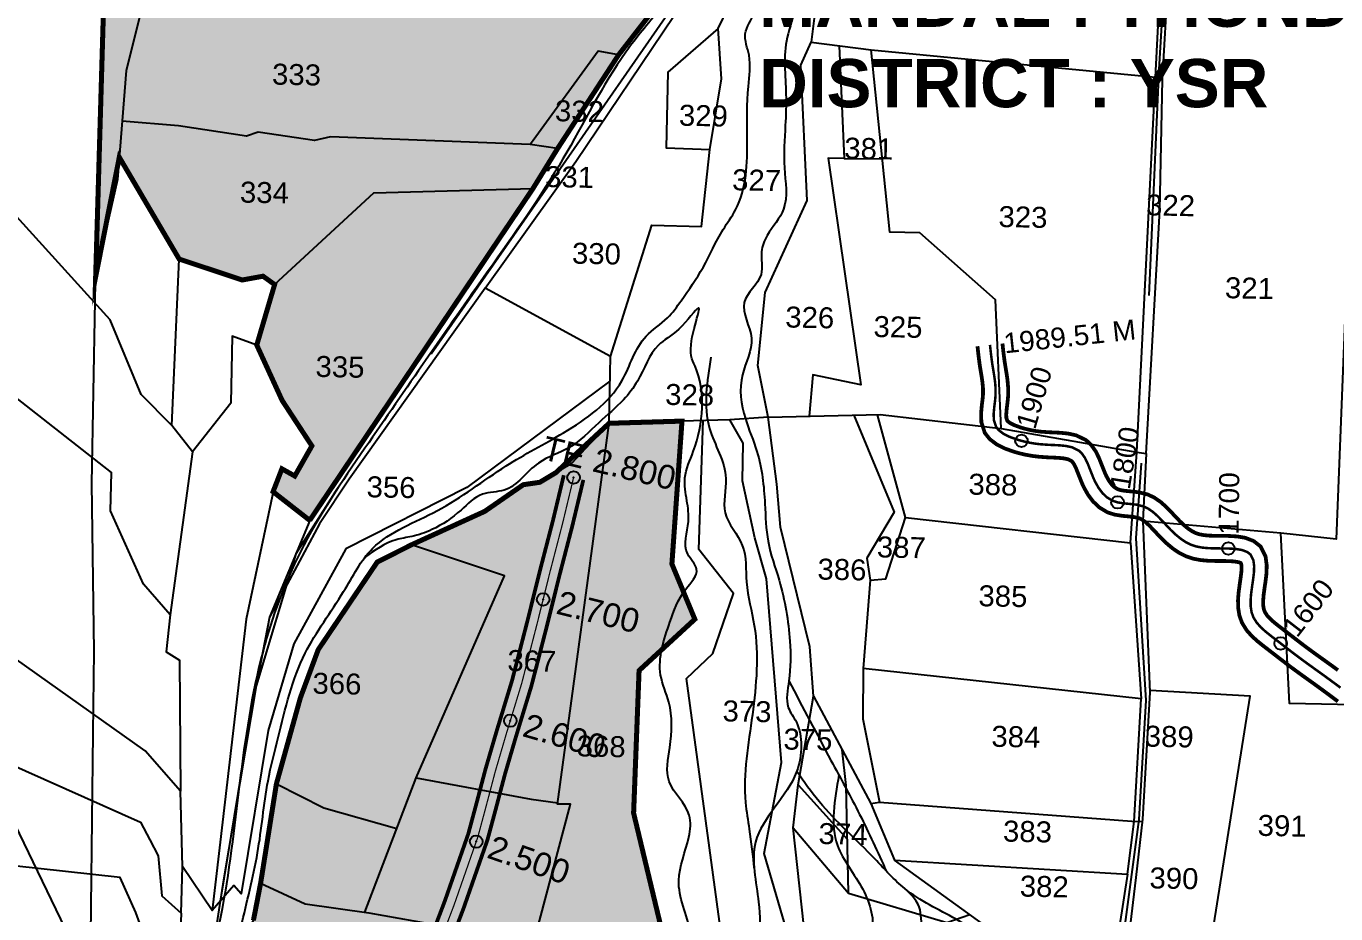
# Model space of a CAD drawing. Header units: millimetres. Extents: x 191342 to 235284, y 1600297 to 1616674.
# Drawn here: x 199906 to 200949, y 1605117 to 1605824 of the extents above; entities that cross this region are included whole.
import ezdxf
from ezdxf.enums import TextEntityAlignment as Align

# ---------------------------------------------------------------- set-up
doc = ezdxf.new("R2010")
doc.units = ezdxf.units.MM
doc.header["$LTSCALE"] = 15
doc.header["$PDMODE"] = 32
doc.header["$PDSIZE"] = 10
doc.linetypes.add('ACAD_ISO03W100', pattern=[30, 12, -18])
doc.linetypes.add('HIDDEN2', pattern=[0.1875, 0.125, -0.0625])
for name, color, linetype in [('CANAL1', 7, 'Continuous'), ('CHANAGE', 1, 'Continuous'), ('CSMark', 72, 'Continuous'), ('PLOTS', 7, 'Continuous'), ('PLOTS NO', 7, 'Continuous'), ('ROADS', 1, 'Continuous'), ('STREAMS', 4, 'Continuous'), ('TEXT', 1, 'Continuous'), ('text2', 7, 'Continuous'), ('WUA-10', 3, 'Continuous')]:
    doc.layers.add(name, color=color, linetype=linetype)
doc.styles.get("Standard").update_dxf_attribs({"font": 'arial.ttf'})

msp = doc.modelspace()

# ---------------------------------------------------------------- hatches: boundary and pattern name
at = {"layer": 'PLOTS NO', "true_color": 0x105689}
h = msp.add_hatch(color=146, dxfattribs=at)
h.dxf.hatch_style = 1
h.paths.add_polyline_path([(200132.0125995225, 1605430.305904649), (200220.8591301594, 1605562.353008031), (200309.7056607963, 1605694.400111413), (200329.2563473222, 1605726.120750716), (200377.7975209166, 1605800.660387646), (200403.8525540245, 1605834.236955272), (200456.0071273586, 1605910.697793145), (200466.6305581508, 1605965.35314148), (200409.8286629905, 1606057.197276828), (200379.8181010215, 1606102.065706201), (200357.0920655076, 1606120.198881926), (200344.63067855, 1606130.141862052), (200318.0064438981, 1606263.805324811), (200329.9779364192, 1606361.897604216), (200325.6528223541, 1606371.624967889), (200343.0252500319, 1606444.138265621), (200368.1282605194, 1606476.922126718), (200438.6564312867, 1606652.960104264), (200433.4895974579, 1606781.579684452), (200380.5779691817, 1606775.678732343), (200290.859651665, 1606749.620335755), (200261.0897292618, 1606740.9737576), (200160.18526247, 1606716.231628874), (200163.7540261117, 1606673.27675251), (200143.4050663429, 1606654.509357475), (200105.955556966, 1606609.621598337), (200097.7985754524, 1606612.709606869), (200076.6219858524, 1606584.209848851), (200067.5066102872, 1606549.463779723), (200062.1842353788, 1606479.068298176), (200034.1071774934, 1606415.386607139), (200069.2900974546, 1606390.086778847), (200064.6758634819, 1606296.794692775), (200071.7297843563, 1606296.648721047), (200071.9877697935, 1606282.405619633), (200085.1639429674, 1606275.289268346), (200080.94169872, 1606125.612656038), (200042.9216078648, 1606131.657346032), (200016.0284053792, 1606135.933008407), (199978.3262011155, 1606141.92715865), (199977.6681455815, 1606113.532127105), (199972.7590521057, 1605983.014556152), (199967.6879701898, 1605830.316866089), (199961.6484076024, 1605624.090356195), (199980.4672938233, 1605719.241266256), (200028.1070156446, 1605638.236452446), (200078.2369301094, 1605621.578519163), (200094.8665711739, 1605624.590140274), (200104.0918650933, 1605617.979535802), (200089.8664078452, 1605569.81586185), (200110.0851035069, 1605525.700584167), (200133.7423147994, 1605489.540116647), (200120.1319354825, 1605465.587612364), (200109.8802758225, 1605471.304934465), (200102.8442866638, 1605453.070265873)])
at = {"layer": 'PLOTS NO', "true_color": 0xfeeab9}
h = msp.add_hatch(color=254, dxfattribs=at)
h.dxf.hatch_style = 1
h.paths.add_polyline_path([(199674.0269367663, 1603141.007800188), (199712.9890040761, 1603213.212831202), (199741.3447306572, 1603281.239486522), (199752.2261680527, 1603338.602795493), (199763.6837499331, 1603392.27168368), (199781.7329217617, 1603498.556198193), (199801.5022139564, 1603623.039072203), (199813.4167659731, 1603680.109455588), (199835.6216390999, 1603853.162209644), (199876.484244973, 1604092.00928925), (199891.5436597388, 1604181.693891555), (199934.6725106914, 1604325.678572759), (199972.2165203062, 1604457.981704194), (199998.7731334008, 1604546.060949772), (200019.231112119, 1604621.527361551), (200071.6544672938, 1604831.429694379), (200059.4334027062, 1604892.068613406), (200063.051670399, 1604957.794566702), (200070.0039151736, 1605042.15240575), (200077.2091091418, 1605094.350751102), (200087.2224678259, 1605111.981327311), (200092.9696567266, 1605141.700636861), (200105.4886211376, 1605220.535890296), (200124.5837070105, 1605289.075850722), (200138.7660161667, 1605327.373810918), (200185.75902587, 1605397.101586839), (200212.9061612879, 1605410.794628576), (200271.2882007864, 1605437.440971175), (200301.9798978688, 1605458.668536928), (200315.1044635894, 1605460.588151612), (200327.9120331121, 1605468.244142831), (200370.3029033367, 1605507.545140835), (200428.282799017, 1605509.271273462), (200420.2619378276, 1605395.582650482), (200438.5256817154, 1605351.614749526), (200394.1436792408, 1605310.788228378), (200389.7865970432, 1605197.351173537), (200427.9630254303, 1605038.434861411), (200432.3834379295, 1604996.912913231), (200445.8355860611, 1604886.128463905), (200486.0704906363, 1604796.645099643), (200476.0692009797, 1604753.80956104), (200475.4888131662, 1604732.348154932), (200505.192258282, 1604724.658980303), (200503.5583526945, 1604674.268687938), (200506.2958194919, 1604518.017365739), (200504.1289188453, 1604387.930933271), (200508.9899468826, 1604381.759883942), (200492.7223104868, 1604278.399927066), (200502.0181111228, 1604227.300647087), (200517.1674751883, 1604191.720643895), (200511.93574323, 1604119.096672908), (200525.887008829, 1604065.064442668), (200531.1187996561, 1604031.366912565), (200527.0496093899, 1604003.479301447), (200562.5092502742, 1603925.626387073), (200596.1676226407, 1603906.837097018), (200578.4049066803, 1603825.604895096), (200574.5403919293, 1603807.242085115), (200561.8434562229, 1603746.399942589), (200537.0895213418, 1603713.906286304), (200538.4085749733, 1603657.427944151), (200520.0932839562, 1603587.225452174), (200519.2866208872, 1603577.560664751), (200495.7108549144, 1603538.272611434), (200469.2679531871, 1603501.290568232), (200516.5758405927, 1603392.534867754), (200571.9551266136, 1603325.477798815), (200577.3930946083, 1603313.132325614), (200383.578909112, 1603335.76523775), (200367.6320679022, 1603226.866883965), (200258.8258948703, 1603230.229793703), (200242.9520453716, 1603227.986652381), (200210.6560054258, 1603228.564274265), (200202.6591658867, 1603220.994034309), (200166.1182466205, 1603222.355122315), (200165.1026592836, 1603212.218224517), (200144.7762638129, 1603101.681635546), (200132.7983109669, 1603058.971244608), (199995.9972556885, 1603079.431823258), (199831, 1603108), (199808.5033171573, 1603110.572157111)])

# ---------------------------------------------------------------- linework, layer by layer
at = {"layer": 'CANAL1', "color": 1, "linetype": 'HIDDEN2', "ltscale": 25, "const_width": 2}
msp.add_lwpolyline([(200952.3788933874, 1605297.115459967), (200948.4164225764, 1605300.069759106), (200944.4374721766, 1605303.009664312), (200939.9415, 1605306.293), (200936.4195669587, 1605308.835010538), (200932.3916925594, 1605311.724639431), (200928.3719601746, 1605314.609728265), (200924.377117471, 1605317.499103067), (200919.69, 1605320.947), (200916.5243022646, 1605323.325841265), (200912.6562720073, 1605326.279279819), (200908.7831178296, 1605329.268796283), (200904.8680777469, 1605332.301279297), (200899.8565, 1605336.165), (200896.7841064799, 1605338.526593637), (200892.7434221771, 1605341.774963182), (200888.9832103754, 1605345.191007861), (200885.7350493116, 1605348.837155253), (200883.0475, 1605353.151), (200881.6502586956, 1605357.058196397), (200880.9068692288, 1605361.676079302), (200880.8250785708, 1605366.6018698), (200881.2295653389, 1605371.807944727), (200882.072, 1605378.1305), (200882.7816683637, 1605382.923980087), (200883.4575643833, 1605388.55635377), (200883.6543740268, 1605393.873579514), (200883.0536872586, 1605398.585273538), (200880.8, 1605403.067), (200878.2430914009, 1605405.075459167), (200873.9471634479, 1605406.708038245), (200868.827263327, 1605407.558181058), (200863.2624497486, 1605407.886152209), (200858.061, 1605407.9505), (200852.2324103128, 1605407.992930366), (200847.1019266209, 1605408.169722359), (200842.2263525649, 1605408.629094093), (200837.5917406761, 1605409.517556155), (200833.2455, 1605410.956), (200828.9875932938, 1605413.120233503), (200824.9783801164, 1605415.850081527), (200821.1309394793, 1605419.04418722), (200817.4197069141, 1605422.575574731), (200813.9905, 1605426.134), (200810.2863138084, 1605430.124349282), (200806.7185832541, 1605433.789803832), (200803.0002599603, 1605437.093177077), (200799.0156792788, 1605439.814015974), (200795.4345, 1605441.468), (200789.8706189808, 1605442.796313885), (200784.8518599903, 1605443.358481596), (200779.7959167132, 1605443.831449708), (200774.9055340704, 1605444.627756176), (200771.014, 1605445.874), (200766.3728514644, 1605448.69050737), (200762.8640927541, 1605452.097220605), (200759.822443572, 1605456.19460076), (200757.2132903897, 1605460.797481557), (200755.8, 1605463.8185), (200753.0559807352, 1605470.744923718), (200751.1322699199, 1605475.612427822), (200748.9709219538, 1605480.059529998), (200746.3140313115, 1605483.823268834), (200744.21, 1605485.7705), (200738.6861830362, 1605488.461581528), (200733.8649471505, 1605489.503756391), (200728.6802568107, 1605490.023376009), (200723.3687562233, 1605490.272828511), (200719.647, 1605490.4245), (200713.192799947, 1605490.894462724), (200708.373116683, 1605491.496820716), (200703.6099423075, 1605492.349456235), (200698.8065253607, 1605493.491112073), (200695.0005, 1605494.5975), (200688.8609071324, 1605496.817165115), (200684.1983654192, 1605499.161561957), (200680.3326571765, 1605502.099994236), (200678.277, 1605504.6765), (200676.5046086513, 1605510.079806686), (200676.3391529881, 1605514.949345792), (200676.7957818918, 1605520.149393131), (200677.4526634999, 1605525.483127243), (200677.834, 1605529.6315), (200677.846999445, 1605535.839936712), (200677.4182805508, 1605540.775670044), (200676.738912687, 1605545.616805987), (200675.9450644532, 1605550.418801219), (200675.284, 1605554.498), (200674.5127418714, 1605560.10791343), (200673.9396339362, 1605565.018917228), (200673.41, 1605569.95)], dxfattribs=at)
at = {"layer": 'CANAL1', "color": 200, "linetype": 'ByBlock', "ltscale": 40, "const_width": 3}
for points in [[(200950.3575868807, 1605311.069007861), (200945.8165870612, 1605314.385226508), (200942.2603991724, 1605316.951961021), (200938.2208603114, 1605319.84995809), (200934.2176899319, 1605322.723160131), (200930.2702530012, 1605325.578247464), (200925.6566267608, 1605328.972083412), (200922.5624355984, 1605331.297191567), (200918.7457446778, 1605334.211429916), (200914.90000237, 1605337.179788369), (200910.9827397423, 1605340.213992907), (200905.9564603526, 1605344.089047972), (200902.9647168493, 1605346.388650017), (200899.2442189456, 1605349.379616689), (200896.0985447465, 1605352.237371565), (200893.7705600327, 1605354.850596472), (200892.1023204229, 1605357.528324708), (200891.3766573342, 1605359.557543424), (200890.8935993677, 1605362.558265421), (200890.8315209708, 1605366.296897501), (200891.1782410692, 1605370.759468227), (200891.9748087462, 1605376.737787259), (200892.6940207789, 1605381.595730396), (200893.4354672567, 1605387.774348864), (200893.677892546, 1605394.323977053), (200892.756878973, 1605401.548264946), (200888.7316984052, 1605409.552817572), (200883.2210296486, 1605413.881463964), (200876.5681587323, 1605416.409750747), (200869.9435692929, 1605417.509742342), (200863.6186656516, 1605417.882510611), (200858.1592490546, 1605417.950049743), (200852.4410397567, 1605417.991676573), (200847.743705665, 1605418.153542609), (200843.6399547107, 1605418.540193938), (200840.1147944004, 1605419.215972466), (200837.1039201837, 1605420.212459731), (200834.0879442452, 1605421.745437464), (200830.9998368515, 1605423.848110356), (200827.7790103341, 1605426.522007445), (200824.4699914546, 1605429.670672407), (200821.2559215713, 1605433.005853915), (200817.5347908386, 1605437.014456771), (200813.6314526693, 1605441.024711592), (200809.1655616652, 1605444.992226972), (200803.9659302388, 1605448.542753506), (200798.72427811, 1605450.96363451), (200791.5947608019, 1605452.665726413), (200785.8742324775, 1605453.306501618), (200781.0666650099, 1605453.756234928), (200777.2469290915, 1605454.378206794), (200775.1905812602, 1605455.036741639), (200772.5275322353, 1605456.652828077), (200770.4109364562, 1605458.707866753), (200768.2185814109, 1605461.661169885), (200766.1055270782, 1605465.388868693), (200764.985784297, 1605467.782406227), (200762.3529854673, 1605474.428088527), (200760.2925277764, 1605479.641608101), (200757.6094630125, 1605485.162173663), (200753.8775605405, 1605490.44876922), (200749.9179344724, 1605494.113309403), (200741.9798191189, 1605497.980583742), (200735.4249509414, 1605499.397506499), (200729.4139472886, 1605499.999940822), (200723.8069192303, 1605500.263272654), (200720.2138528146, 1605500.409699691), (200714.1766395208, 1605500.849299514), (200709.8752576697, 1605501.386880844), (200705.6487488236, 1605502.143450156), (200701.3599585453, 1605503.162791702), (200698.0993451214, 1605504.110631768), (200692.8210067201, 1605506.018925016), (200689.5151277545, 1605507.681171208), (200687.3740541073, 1605509.308660796), (200687.2173959334, 1605509.505011964), (200686.4504679232, 1605511.843066281), (200686.3540494504, 1605514.680766215), (200686.7421598191, 1605519.100530873), (200687.396547844, 1605524.414017638), (200687.8330396992, 1605529.162398452), (200687.8479071315, 1605536.262971763), (200687.357927844, 1605541.903980672), (200686.6249136713, 1605547.127397097), (200685.813743915, 1605552.034170377), (200685.1744441667, 1605555.979066735), (200684.433483278, 1605561.368606614), (200683.8775468773, 1605566.132466277), (200683.3528127603, 1605571.017929967)], [(200950.3132262913, 1605286.161078488), (200946.3878927644, 1605289.108699955), (200942.4565082297, 1605292.039822099), (200938.5173574725, 1605294.950320763), (200934.0664129388, 1605298.200773492), (200930.5787347451, 1605300.718060056), (200926.5625248074, 1605303.599320771), (200922.5262304173, 1605306.496296398), (200918.4839819408, 1605309.419958669), (200913.7233732392, 1605312.921916588), (200910.4861689307, 1605315.354490964), (200906.5667993368, 1605318.347129722), (200902.6662332893, 1605321.357804196), (200898.7534157515, 1605324.388565688), (200893.7565396474, 1605328.240952028), (200890.6034961106, 1605330.664537257), (200886.2426254085, 1605334.170309675), (200881.8678760042, 1605338.144644157), (200877.6995385904, 1605342.823714035), (200873.9926795771, 1605348.773675292), (200871.9238600569, 1605354.558849371), (200870.9201390898, 1605360.793893182), (200870.8186361709, 1605366.9068421), (200871.2808896087, 1605372.856421226), (200872.1691912538, 1605379.523212741), (200872.8693159485, 1605384.252229778), (200873.4796615099, 1605389.338358677), (200873.6308555077, 1605393.423181975), (200873.3504955441, 1605395.62228213), (200872.968335025, 1605396.382253996), (200871.3261681635, 1605397.006325743), (200867.7109573611, 1605397.606619773), (200862.9062338455, 1605397.889793806), (200857.9627509454, 1605397.950950257), (200852.0237808689, 1605397.994184159), (200846.4601475768, 1605398.185902109), (200840.8127504191, 1605398.717994247), (200835.0686869518, 1605399.819139843), (200829.3870798163, 1605401.699540268), (200823.8872423424, 1605404.495029541), (200818.9569233813, 1605407.852052697), (200814.4828686244, 1605411.566366996), (200810.3694223736, 1605415.480477056), (200806.7250784287, 1605419.262146085), (200803.0378367783, 1605423.234241792), (200799.805713839, 1605426.554896072), (200796.8349582554, 1605429.194127182), (200794.0654283188, 1605431.085278442), (200792.14472189, 1605431.972365489), (200788.1464771598, 1605432.926901356), (200783.8294875032, 1605433.410461575), (200778.5251684165, 1605433.906664488), (200772.5641390493, 1605434.877305557), (200766.8374187397, 1605436.711258361), (200760.2181706936, 1605440.728186663), (200755.3172490519, 1605445.486574458), (200751.4263057331, 1605450.728031636), (200748.3210537011, 1605456.20609442), (200746.614215703, 1605459.854593773), (200743.7589760031, 1605467.061758908), (200741.9720120634, 1605471.583247544), (200740.3323808951, 1605474.956886333), (200738.7505020826, 1605477.197768447), (200738.5020655276, 1605477.427690597), (200735.3925469535, 1605478.942579315), (200732.3049433596, 1605479.610006284), (200727.9465663327, 1605480.046811195), (200722.9305932163, 1605480.282384367), (200719.0801471854, 1605480.439300309), (200712.2089603733, 1605480.939625934), (200706.8709756962, 1605481.606760589), (200701.5711357914, 1605482.555462314), (200696.2530921761, 1605483.819432443), (200691.9016548785, 1605485.084368232), (200684.9008075448, 1605487.615405214), (200678.8816030839, 1605490.641952707), (200673.2912602456, 1605494.891327676), (200669.3366040666, 1605499.847988036), (200666.5587493793, 1605508.316547091), (200666.3242565259, 1605515.21792537), (200666.8494039645, 1605521.198255389), (200667.5087791557, 1605526.552236848), (200667.8349603008, 1605530.100601548), (200667.8460917585, 1605535.41690166), (200667.4786332576, 1605539.647359416), (200666.8529117028, 1605544.106214877), (200666.0763849914, 1605548.803432062), (200665.3935558333, 1605553.016933264), (200664.5920004649, 1605558.847220247), (200664.001720995, 1605563.90536818), (200663.4671872397, 1605568.882070034)]]:
    msp.add_lwpolyline(points, dxfattribs=at)
at = {"layer": 'CANAL1', "color": 200, "const_width": 3}
for points in [[(200017.9009143275, 1604529.811240911), (200030.4060418413, 1604544.574973574), (200034.8029457444, 1604550.832395241), (200037.8975445537, 1604559.922120631), (200046.2521475862, 1604588.827515264), (200068.0254316337, 1604662.279485571), (200085.7607904086, 1604725.239409783), (200106.2710191735, 1604798.539602961), (200114.4182538751, 1604829.873654964), (200120.6303086487, 1604850.106137919), (200129.9117139053, 1604869.61311618), (200155.1023686012, 1604922.900655985), (200184.9632680747, 1604992.611020122), (200214.0955051406, 1605060.455533872), (200239.3928177332, 1605126.969057802), (200258.1979495008, 1605180.78084895), (200264.4754440492, 1605204.1168599), (200271.9661197749, 1605232.527865514), (200280.902278622, 1605263.027167587), (200293.0265315903, 1605302.761460861), (200305.2242843979, 1605350.001117081), (200315.5297417239, 1605391.408972692), (200325.4957945745, 1605429.766536706), (200334.2304818499, 1605466.244322711)], [(200043.0819581587, 1604534.785026426), (200049.2110542555, 1604543.507604759), (200053.1644554463, 1604555.119879369), (200061.6078524138, 1604584.332484736), (200083.3965683664, 1604657.83651443), (200101.1652095915, 1604720.914590216), (200121.7189808265, 1604794.370397039), (200129.8157461249, 1604825.510345035), (200135.5816913513, 1604844.289862081), (200144.3682860947, 1604862.756883821), (200169.6936313988, 1604916.329344015), (200199.6707319252, 1604986.310979877), (200228.9304948594, 1605054.452466129), (200254.4251822668, 1605121.484942198), (200273.4960504991, 1605176.05715105), (200279.9365559508, 1605199.999140101), (200287.3818802251, 1605228.238134486), (200296.2317213779, 1605258.442832414), (200308.4314684097, 1605298.424539139), (200320.7337156021, 1605346.068882918), (200331.0362582761, 1605387.465027308), (200341.0202054255, 1605425.891463294), (200349.7906107868, 1605462.518415108)]]:
    msp.add_lwpolyline(points, dxfattribs=at)
at = {"layer": 'CANAL1', "color": 1, "linetype": 'HIDDEN2', "ltscale": 4, "const_width": 1}
msp.add_lwpolyline([(200036.744, 1604539.68), (200042.007, 1604547.17), (200045.531, 1604557.521), (200053.93, 1604586.58), (200075.711, 1604660.058), (200093.463, 1604723.077), (200113.995, 1604796.455), (200122.117, 1604827.692), (200128.106, 1604847.198), (200137.14, 1604866.185), (200162.398, 1604919.615), (200192.317, 1604989.461), (200221.513, 1605057.454), (200246.909, 1605124.227), (200265.847, 1605178.419), (200272.206, 1605202.058), (200279.674, 1605230.383), (200288.567, 1605260.735), (200300.729, 1605300.593), (200312.979, 1605348.035), (200323.283, 1605389.437), (200333.258, 1605427.829), (200342.0105463183, 1605464.381368909)], dxfattribs=at)
at = {"layer": 'CHANAGE'}
for p in [(200698.5305934736, 1605493.571323758), (200774.9459671491, 1605444.621172413), (200863.1468157244, 1605407.887582732), (200904.7730593885, 1605332.374534551)]:
    msp.add_point(p, dxfattribs=at)
at = {"layer": 'PLOTS', "color": 0}
for points in [[(200053.7917329294, 1604854.644617558), (200046.7642388759, 1604863.954738146), (199983.6265449436, 1605005.92855721), (199957.3833340708, 1605054.01145596), (199959.7027074767, 1605260.890564739), (199960.4363473243, 1605326.328392676), (199958.6729363248, 1605459.63331475), (199962.6168882739, 1605677.619176025), (199972.7590521057, 1605983.014556152), (199977.6681455815, 1606113.532127105), (199979.7651673445, 1606204.018409852), (199983.6050028694, 1606276.456211162), (199986.9358703103, 1606452.694505933), (199996.6516753291, 1606727.143281902), (200009.9418443337, 1606919.900681122), (200033.6126993472, 1606921.972573269), (200030.4311840719, 1607009.647901364), (200019.3512682744, 1607084.878034775), (200013.9515597273, 1607092.26026624), (200018.0776101456, 1607138.167082497), (199961.5892089099, 1607192.505426799), (199926.6986966344, 1607245.14863363), (199885.339266037, 1607283.079743549)], [(200248.1589107618, 1604830.023712783), (200271.8130701336, 1604920.163854374), (200276.5707946279, 1604938.294363806), (200284.0568227383, 1604987.52788342), (200310.2906643382, 1605094.607265822), (200339.5276227874, 1605204.330050214), (200329.3256972932, 1605204.541165808), (200370.3029033367, 1605507.545140835), (200371.2796890152, 1605560.765884935), (200271.7520058541, 1605614.989311109), (200343.8100954554, 1605715.9655121), (200421.9440958141, 1605831.999920185), (200468.7432106607, 1605909.200732847), (200495.1096878912, 1605952.695433032), (200518.2616974736, 1605990.887479193), (200503.1883062789, 1606032.91981029), (200561.0935755834, 1606145.967981584), (200584.1553618189, 1606189.65455136), (200595.8155252564, 1606228.056963039), (200643.8925673291, 1606402.721981312), (200659.0340849791, 1606447.29864887)], [(200451.2823855253, 1606426.557928743), (200458.2269545939, 1606337.940692485), (200428.0547428949, 1606240.054715971), (200437.4069815574, 1606185.152729008), (200436.5586261517, 1606144.156900852), (200494.7910032997, 1606044.584962955), (200466.6305581508, 1605965.35314148), (200456.0071273586, 1605910.697793145), (200403.8525540245, 1605834.236955272), (200377.7975209166, 1605800.660387646), (200361.5627109953, 1605803.551826814), (200309.8456334194, 1605732.660203283), (200307.4023869456, 1605729.311102419), (200148.5464458302, 1605735.575321714), (200135.9435958262, 1605732.482754995), (200090.8625768759, 1605739.135650001), (200081.8222127244, 1605735.993178247), (200027.6058538136, 1605744.329875553), (199982.7513438316, 1605747.904178878)], [(199644.2397993924, 1606298.968938962), (200008.9919129761, 1606096.779572366), (200018.9481786597, 1605941.802930115), (200007.9640710798, 1605894.36373654), (199996.146102299, 1605829.342929946), (199985.960855033, 1605788.180853554), (199979.0658399628, 1605701.654195308), (199961.6484076024, 1605624.090356195)], [(200022.2485769329, 1605505.66450995), (199997.8966679107, 1605530.377656797), (199973.1676230691, 1605589.92450358), (199575.2376079083, 1606028.867190916)], [(200790.2361406127, 1605484.690107195), (200805.1930846081, 1605783.004098519), (200809.1556047174, 1605860.451151622), (200808.4793237549, 1606015.277099106), (200637.1388193643, 1606029.019633865), (200630.2852957101, 1605971.958855896), (200553.7387321334, 1605978.679127512), (200554.1368956902, 1605934.775730428), (200526.5861476184, 1605934.525870404), (200539.9148685655, 1605881.26713039), (200531.1736855957, 1605810.729715312), (200578.9654778801, 1605804.807230056), (200805.1930846081, 1605783.004098519)], [(200371.2796890152, 1605560.765884935), (200404.3871570085, 1605665.086974189), (200443.9341117743, 1605664.268601336), (200450.4885215462, 1605725.401552039), (200459.8375271675, 1605781.684251736), (200456.9747326455, 1605821.785009003), (200477.3713521865, 1605863.671808489), (200481.926449276, 1605930.948082939)], [(200797.8315746154, 1605483.380391397), (200808.5049911691, 1605677.086484193), (200810.6594553694, 1605781.198562143), (200815.0963753785, 1605860.039018167), (200965.5117903659, 1605830.733654131), (200948.8220138224, 1605415.24922411), (200904.9022622666, 1605420.153041963)], [(200456.9747326455, 1605821.785009003), (200416.9296484469, 1605786.846011535), (200415.6884313078, 1605726.865578571), (200450.4885215462, 1605725.401552039)], [(200038.6391416464, 1605484.952368667), (200021.0633010184, 1605355.081517101), (199999.7562584326, 1605379.385651646), (199973.5220445762, 1605437.912898457), (199974.1505051848, 1605468.282555963), (199531.2427314763, 1605815.515961824)], [(200496.9692555142, 1605512.477296971), (200488.7491673657, 1605553.601795665), (200494.3766034537, 1605611.511770572), (200527.9525135747, 1605684.903451956), (200522.8823753097, 1605792.672052136), (200531.1736855957, 1605810.729715312)], [(200329.2563473222, 1605726.120750716), (200377.7975209166, 1605800.660387646)], [(200553.3494597048, 1605807.981634754), (200557.3274405575, 1605718.224356224), (200587.7143728868, 1605717.997483354)], [(200682.3736894424, 1605503.289328283), (200677.7412816919, 1605605.716293645), (200617.6566298786, 1605659.109776796), (200593.599043988, 1605659.607617282), (200578.9654778801, 1605804.807230056)], [(199980.4672938233, 1605719.241266256), (200028.1070156446, 1605638.236452446), (200078.2369301094, 1605621.578519163), (200094.8665711739, 1605624.590140274), (200104.0918650933, 1605617.979535802), (200182.9238512147, 1605690.84169638), (200309.7056607963, 1605694.400111413), (200329.2563473222, 1605726.120750716), (200307.4023869456, 1605729.311102419)], [(200557.3274405575, 1605718.224356224), (200544.5052131432, 1605718.489695563), (200570.5540654578, 1605538.132475824), (200532.5152803521, 1605546.13852549), (200529.4111550527, 1605513.193869734)], [(200309.7056607963, 1605694.400111413), (200132.0125995225, 1605430.305904649), (200102.8442866638, 1605453.070265873), (200081.4068751325, 1605351.639972286), (200062.5229907347, 1605190.04662116), (200054.3288979649, 1605119.889716748), (200030.7574365614, 1605154.938913539), (200029.1426169488, 1605214.726728169), (200001.0607494352, 1605247.007698653), (199493.1975947145, 1605607.168530539)], [(200089.8664078452, 1605569.81586185), (200070.4260768104, 1605576.872287431), (200069.3254576368, 1605523.686094233), (200038.6391416464, 1605484.952368667), (200022.2485769329, 1605505.66450995), (200028.1070156446, 1605638.236452446)], [(200104.0918650933, 1605617.979535802), (200089.8664078452, 1605569.81586185), (200110.0851035069, 1605525.700584167), (200133.7423147994, 1605489.540116647), (200120.1319354825, 1605465.587612364), (200109.8802758225, 1605471.304934465), (200102.8442866638, 1605453.070265873)], [(200271.7520058541, 1605614.989311109), (200163.5133415322, 1605463.005726056), (200139.7515737638, 1605427.502783579), (200100.0447066554, 1605353.249961678)], [(200370.9192959523, 1605541.129656234), (200257.1561869863, 1605456.472045507), (200160.8897412034, 1605407.673619273), (200119.4958764004, 1605332.160991517), (200098.998330523, 1605262.998388632), (200077.50564423, 1605133.028418892), (200071.7253380726, 1605139.755717827), (200054.3288979649, 1605119.889716748)], [(200428.282799017, 1605509.271273462), (200420.2619378276, 1605395.582650482), (200438.5256817154, 1605351.614749526), (200394.1436792408, 1605310.788228378), (200389.7865970432, 1605197.351173537), (200413.4838596401, 1605098.707016959), (200427.9630254303, 1605038.434861411), (200432.3834379295, 1604996.912913231), (200292.5503580988, 1605022.196176943)], [(200535.8596624767, 1604727.268659885), (200522.3632244701, 1604876.508001668), (200496.5149354359, 1604938.412076105), (200478.1234919138, 1604947.009357067), (200489.0666332676, 1604987.396783166), (200482.5381933563, 1605013.399942689), (200508.8524465235, 1605049.287165176), (200514.655762808, 1605093.486131128), (200493.5801802304, 1605165.131386976), (200507.5155230222, 1605237.541847888), (200495.496940581, 1605383.67706484), (200486.3897157295, 1605416.43707672), (200476.3996160593, 1605461.691768134), (200477.0199335671, 1605491.667919381), (200466.2859609537, 1605510.402674218), (200370.3029033367, 1605507.545140835)], [(200482.5381933563, 1605013.399942689), (200466.018892155, 1605021.265214697), (200459.0189214688, 1605105.282385824), (200431.8026647751, 1605304.543166829), (200452.8024411468, 1605324.439119452), (200469.4198962213, 1605372.164947395), (200441.7566305212, 1605407.17264814), (200445.0643137586, 1605509.770879745)], [(200527.2126180538, 1605091.015042538), (200516.8647720549, 1605185.624832448), (200520.7990143338, 1605219.780784854), (200532.9902611939, 1605290.274687467), (200530.0451415565, 1605329.640114821), (200506.7748633202, 1605424.848658274), (200503.7246725653, 1605459.068322341), (200496.9692555142, 1605512.477296971), (200466.2859609537, 1605510.402674218)], [(200496.9692555142, 1605512.477296971), (200586.0083943339, 1605514.443982727), (200682.3736894424, 1605503.289328283), (200790.2361406127, 1605484.690107195), (200797.8315746154, 1605483.380391397), (200795.0387558604, 1605429.681184978), (200800.7657835657, 1605293.420886082), (200794.8813146705, 1605192.449103532), (200789.4592007204, 1605146.147023589), (200784.2603520771, 1605101.751515174), (200773.033128468, 1605044.367776316), (200832.5137065731, 1604988.285292208), (200880.4791649242, 1605290.260819117), (200800.8520628662, 1605294.901355249)], [(200565.1443853944, 1605513.983141015), (200597.0451683111, 1605436.852769863), (200575.2839995661, 1605400.152140649), (200578.1418363916, 1605382.671060041), (200572.3658061295, 1605312.361762327), (200572.2424598651, 1605272.451153284), (200585.5583801476, 1605206.046168062), (200786.3880631764, 1605190.809978381), (200794.6693002641, 1605190.638608938)], [(200606.1514406035, 1605432.629331242), (200583.9672353935, 1605514.398897854)], [(200216.7972689603, 1605225.450367314), (200287.1511218653, 1605386.276824849), (200212.9061612879, 1605410.794628576), (200271.2882007864, 1605437.440971175), (200301.9798978688, 1605458.668536928), (200315.1044635894, 1605460.588151612), (200340.7196026348, 1605475.900134051), (200370.3029033367, 1605507.545140835)], [(200785.2698847537, 1605412.332543011), (200790.2361406127, 1605484.690107195)], [(200132.0125995225, 1605430.305904649), (200100.0447066554, 1605353.249961678), (200086.0222751771, 1605280.772038306), (200060.6973879884, 1605127.162263826)], [(200578.1418363916, 1605382.671060041), (200590.5094667469, 1605383.662913174), (200606.1514406035, 1605432.629331242), (200785.2698847537, 1605412.332543011), (200793.864517354, 1605288.254056917)], [(200957.6128773723, 1604948.669386104), (200965.2752877001, 1605011.668662496), (200978.1684241496, 1605117.674244549), (201000.8815956751, 1605282.813419874), (200911.7850167397, 1605284.657157829), (200904.9022622666, 1605420.153041963), (200795.0387558604, 1605429.681184978)], [(199482.5362986718, 1605419.792149558), (199997.2281326892, 1605190.147564523), (200004.6832325907, 1605176.093196559), (200011.5084785475, 1605163.226230403), (200014.3760360691, 1605131.515885246), (200029.7344921762, 1605117.771697152), (200030.7574365614, 1605154.938913539)], [(200105.4886211376, 1605220.535890296), (200124.5837070105, 1605289.075850722), (200138.7660161667, 1605327.373810918), (200185.75902587, 1605397.101586839), (200212.9061612879, 1605410.794628576)], [(200021.0633010184, 1605355.081517101), (200017.6367064484, 1605325.578505204), (200028.2500733616, 1605318.996683248), (200029.1426169488, 1605214.726728169)], [(200788.1387223528, 1605190.773750764), (200793.864517354, 1605288.254056917), (200572.3658061295, 1605312.361762327)], [(200532.9902611939, 1605290.274687467), (200578.6813089563, 1605204.893683915), (200585.5583801476, 1605206.046168062)], [(200516.8647720549, 1605185.624832448), (200560.8399025311, 1605133.495761556), (200558.9422552474, 1605219.178342381), (200555.8357850751, 1605247.584185691)], [(200092.9696567266, 1605141.700636861), (200105.4886211376, 1605220.535890296), (200143.3771984213, 1605201.42552769), (200201.332192406, 1605184.970388515)], [(200175.8909037253, 1605118.377583571), (200216.7972689603, 1605225.450367314), (200308.3590872757, 1605208.289570214), (200329.4469443873, 1605205.437721601)], [(200520.7990143338, 1605219.780784854), (200559.8910788892, 1605176.337051968)], [(200029.7344921762, 1605117.771697152), (200027.6864578455, 1605065.114058409), (200003.1083637816, 1605091.956976487), (199993.7566138709, 1605118.250390997), (199981.0607011874, 1605145.980394482), (199490.1710210249, 1605199.911178416)], [(200578.6813089563, 1605204.893683915), (200597.5432267181, 1605159.885090932), (200782.7573772988, 1605148.732666025), (200788.1387223528, 1605190.773750764)], [(200782.7573772988, 1605148.732666025), (200767.1035452075, 1605047.6301448), (200717.1859873676, 1605073.319134563), (200597.5432267181, 1605159.885090932)], [(200070.0039151736, 1605042.15240575), (200077.2091091418, 1605094.350751102), (200087.2224678259, 1605111.981327311), (200092.9696567266, 1605141.700636861), (200128.3478401915, 1605125.181059313), (200178.9898257411, 1605117.934123702), (200310.2906643382, 1605094.607265822)], [(200560.8399025311, 1605133.495761556), (200638.9416517535, 1605110.227735365), (200657.3646070428, 1605116.602112747)]]:
    msp.add_lwpolyline(points, dxfattribs=at)
at = {"layer": 'ROADS', "linetype": 'ACAD_ISO03W100'}
for points in [[(200654.9386915624, 1606458.025045778), (200643.1090116491, 1606418.259408382), (200583.8658476189, 1606204.031254013), (200511.7029587834, 1606062.013452029), (200498.4340157096, 1606035.899944651), (200482.4130137493, 1605989.869637464), (200467.3313679848, 1605920.907311469), (200421.5292366522, 1605839.884103755), (200331.5454429321, 1605710.33676569), (200154.7157220782, 1605456.32038203), (200120.95619658, 1605403.655366306), (200089.4534178583, 1605298.506629965), (200063.5037848101, 1605144.184648947), (200046.8954560781, 1605040.162010888), (200016.9273867409, 1604902.843165201)], [(200864.7196757718, 1606459.52216147), (200839.8695548872, 1606415.13331052), (200827.6652019892, 1606340.766988188), (200803.3389768375, 1606192.790661932), (200813.664475353, 1606008.576517879), (200811.7925745885, 1605859.640420533), (200809.8037264247, 1605824.300207982), (200807.826874276, 1605789.173154852), (200793.8519716622, 1605475.779953693), (200789.5973764416, 1605416.056813184), (200797.3907770152, 1605287.027462639), (200791.7570773799, 1605192.341996067), (200779.5948181531, 1605100.639392005), (200770.7959240963, 1605048.730353471), (200772.8756092684, 1604964.355426927), (200784.254946065, 1604852.433708726), (200835.8798211649, 1604687.154469775)]]:
    msp.add_lwpolyline(points, dxfattribs=at)
at = {"layer": 'STREAMS'}
for points in [[(199991.0854963816, 1606569.91174051), (200057.1539416313, 1606594.110243775), (200092.6240099263, 1606616.691001164), (200135.7527070376, 1606679.742035855), (200156.4672196587, 1606720.944492979), (200192.7260243068, 1606737.398596892), (200248.2043426781, 1606754.68561721), (200289.6084561358, 1606757.183220771), (200313.2882367831, 1606769.892720552), (200347.961699398, 1606775.663100329), (200374.9703047807, 1606783.370401066), (200405.4111869085, 1606786.463691674), (200433.9831616565, 1606788.627834687), (200445.1468318963, 1606761.175009831), (200449.9270133092, 1606690.457979053), (200441.2676879867, 1606648.554853805), (200420.6660219812, 1606579.702751406), (200392.4524029623, 1606519.86248575), (200384.661521192, 1606495.795964209), (200362.5303672905, 1606443.287236625), (200347.2886659258, 1606397.602546046), (200339.2058139253, 1606332.065863444), (200348.2778679241, 1606297.650938006), (200341.0189873156, 1606257.156384254), (200340.6070352436, 1606237.249260141), (200348.4298405277, 1606182.562600319), (200368.2380018698, 1606151.011647687), (200384.2864488636, 1606109.719442653), (200413.6481413497, 1606080.885395542), (200429.173196809, 1606046.924561421), (200461.7505395657, 1606008.901808676), (200476.5994382568, 1605969.055694012), (200465.659826251, 1605932.717953328), (200446.2871752399, 1605886.387682879), (200410.5171090939, 1605836.663515418), (200383.7058140289, 1605802.963687783), (200333.5756041091, 1605717.989819988), (200274.0492581259, 1605628.794761807), (200175.9390897189, 1605487.640879063), (200124.5827087627, 1605405.267055143), (200094.834297023, 1605326.318849862), (200061.0440984591, 1605114.640393571), (200046.1114292177, 1605032.362051277), (200044.355314871, 1604947.499785416), (200035.54327755, 1604889.186618404)], [(200511.8994055182, 1606762.781271745), (200483.761230215, 1606723.314261568), (200466.9867977078, 1606687.341071976), (200471.6212794545, 1606607.488030143), (200453.8973925551, 1606532.686837821), (200451.3724885672, 1606497.968295081), (200442.0464511212, 1606474.240785782), (200435.540557491, 1606436.835801262), (200426.5140898674, 1606401.303326964), (200425.6570274675, 1606359.88674303), (200420.8679487973, 1606335.696750381), (200419.7704967073, 1606282.663602966), (200418.5942516024, 1606225.82287104), (200417.7356553793, 1606184.332166815), (200428.0539106852, 1606143.541559326), (200454.6506386811, 1606086.290930827), (200473.4393462171, 1606054.754925178), (200488.8084719766, 1606037.577389458), (200497.8017780718, 1606016.2454772), (200497.4619049134, 1605999.821486141), (200511.0885314837, 1605965.249014113), (200521.7078676618, 1605939.59715746), (200521.2586484945, 1605917.889142557), (200525.8509009463, 1605904.935184355), (200525.397986848, 1605883.048616037), (200518.6665983885, 1605861.470602466), (200518.2114684917, 1605839.476958159), (200511.9757366739, 1605814.45962693), (200511.0418339624, 1605769.3298207), (200510.5298821758, 1605744.590321984), (200509.8324102998, 1605710.885772003), (200509.1526706121, 1605678.038110233), (200496.1357405799, 1605656.875939529), (200491.5830927451, 1605644.111203128), (200491.2087230681, 1605626.020206309), (200477.8606073624, 1605603.721862156), (200483.5625650313, 1605575.314207013), (200476.3675494946, 1605546.16639652), (200478.7287962382, 1605511.243985086), (200487.9686074077, 1605485.060710812), (200494.2899463166, 1605443.39184246), (200496.8188040142, 1605413.621071874), (200505.611144065, 1605382.577699813), (200514.1699536771, 1605334.025079767), (200513.3611864473, 1605302.508074401), (200512.9257103681, 1605281.464178896), (200519.3265722407, 1605269.673547994), (200523.1236952305, 1605251.063273438), (200519.5258130748, 1605230.259104906), (200486.8470650428, 1605174.223045384), (200489.2341046108, 1605126.388574137), (200487.9243000565, 1605063.093730885), (200473.6722889402, 1604978.467156784), (200466.9664086341, 1604961.803260491), (200459.8390464365, 1604913.658651405), (200437.6074536964, 1604892.339540976), (200444.9870082862, 1604854.073308074), (200460.002309567, 1604833.798343578), (200490.3102160227, 1604783.127373759), (200497.9613877132, 1604733.167383076)], [(200053.7917329294, 1604854.644617558), (200054.9792952869, 1604912.032243085), (200064.8992402598, 1605032.399857938), (200077.4893956111, 1605106.970285524), (200090.4877247981, 1605165.627829262), (200098.9088489221, 1605222.994659174), (200106.8564069176, 1605257.475337301), (200128.4676432981, 1605324.688122807), (200159.0221291224, 1605373.764097564), (200182.0341084766, 1605407.933057091), (200233.6646303044, 1605438.037146522), (200288.2696024009, 1605473.584540408), (200334.0973748737, 1605500.072245079), (200380.5155247078, 1605541.45108892), (200399.7358866057, 1605576.889230005), (200416.7924327886, 1605591.402106522), (200427.6192037948, 1605605.103038672), (200445.1130743368, 1605631.650080439), (200461.0070958804, 1605661.701132908), (200470.9656676928, 1605677.441204939), (200480.266122425, 1605734.113376237), (200481.1249610268, 1605775.615793148), (200481.6389313943, 1605800.452837529), (200478.6840405063, 1605817.591506188), (200485.6150115408, 1605834.145765917), (200486.1365984048, 1605859.350868992), (200486.569551258, 1605880.272832416), (200487.365099562, 1605918.716816323), (200486.9775196049, 1605939.280435709), (200482.6424061706, 1605951.110459584), (200476.6004754071, 1605969.09327982)], [(200368.0462675238, 1604751.617645745), (200374.801032086, 1604772.352556143), (200403.2385958652, 1604810.672120686), (200412.6036007645, 1604840.646142167), (200423.3609351562, 1604869.74553332), (200423.8683132331, 1604894.26401262), (200428.9896003223, 1604921.243154932), (200426.1896862096, 1604947.717225489), (200432.8116981321, 1604978.222907129), (200450.7106488385, 1605016.165916189), (200442.4254257829, 1605041.520755639), (200440.0008782245, 1605060.590543683), (200435.5503403361, 1605102.53419187), (200425.7083629992, 1605143.812394965), (200433.7394442369, 1605178.250082346), (200434.1002419411, 1605195.685228724), (200418.0471731028, 1605222.462660072), (200418.608648897, 1605249.595351179), (200417.7806321242, 1605285.695240396), (200411.3161166722, 1605307.064217677), (200418.6881741875, 1605349.225070394), (200431.3827214488, 1605375.619507315), (200439.9659420043, 1605391.419167481), (200432.8381273562, 1605403.505726092), (200433.3719914342, 1605429.304111832), (200432.2132216971, 1605445.922942872), (200430.6141963445, 1605464.176640652), (200437.3083458486, 1605485.165773979), (200438.7141208279, 1605553.098280916), (200435.6874581203, 1605561.298367983), (200441.284439825, 1605599.217509636), (200425.9070283237, 1605582.537243574), (200409.3662818265, 1605569.580099808), (200392.8135425533, 1605541.165830935), (200381.8045377844, 1605526.313865175), (200361.9821600374, 1605508.023490363), (200338.6093004841, 1605488.184597627), (200313.9906028067, 1605475.904867464), (200286.8663652158, 1605454.385969155), (200269.4897596081, 1605451.07603145), (200252.4458203626, 1605438.498017668), (200229.2203986587, 1605422.902609641), (200213.2154327475, 1605417.472266972), (200200.805916236, 1605414.830706901), (200176.0116685507, 1605400.98080018)], [(200451.371547112, 1605560.077371787), (200450.2000977937, 1605503.468390902), (200463.2564571902, 1605463.554952753), (200462.6915976215, 1605436.258744518), (200476.3185526151, 1605410.208641454), (200479.6857961556, 1605381.256003825), (200485.782737549, 1605346.687519463), (200484.3125685158, 1605275.643241744), (200478.8983584222, 1605205.689685405), (200481.7836252282, 1605184.662640719), (200485.7890793754, 1605152.663774824)], [(200513.3611864473, 1605302.508074401), (200546.8409242342, 1605239.2930951), (200569.6418978621, 1605196.222860133), (200590.871387523, 1605151.261046329)], [(201320.8165547755, 1604649.383518104), (201270.6435475603, 1604685.435851734), (201262.3553812347, 1604718.257352768), (201258.5788661534, 1604767.142701649), (201259.1956146843, 1604796.946386073), (201202.4363347645, 1604819.490611316), (201123.0725088478, 1604833.152521991), (201087.9901345566, 1604847.372172629), (201052.4483640773, 1604869.597590772), (200988.3665474363, 1604899.473494298), (200962.1474804521, 1604928.201206456), (200935.2283295161, 1604944.250990008), (200870.6425962188, 1604952.334341094), (200820.9498853087, 1604984.65462365), (200773.6301011702, 1605032.900482081), (200749.6713398131, 1605045.302199534), (200712.7577110942, 1605067.680935245), (200646.3879325147, 1605112.804162595), (200605.5630503066, 1605137.254030417), (200581.8987777898, 1605160.813285698), (200537.5117126444, 1605206.440925684), (200519.5330218409, 1605230.607460483)], [(200553.235288903, 1605227.445468007), (200552.0781433414, 1605171.527700196), (200572.1020144532, 1605136.7530801), (200579.3819954185, 1605100.025389089), (200566.9364992141, 1605059.908594177), (200577.9910618569, 1605031.415752472), (200583.5472276832, 1604978.37489345), (200586.7432395421, 1604971.506579283), (200599.4949167215, 1604944.641209873), (200598.8414977201, 1604913.06546589), (200609.1047709589, 1604886.528689412), (200612.7076424831, 1604846.27478898), (200623.7896689756, 1604815.652843116), (200627.6045823307, 1604785.647224674), (200642.1278866925, 1604764.010068009), (200663.3606994817, 1604707.94122483)], [(200764.5645103101, 1604694.505776955), (200755.7557705136, 1604736.515700085), (200751.6587104883, 1604773.752252992), (200728.1269418459, 1604812.717826567), (200722.917396828, 1604843.009273332), (200708.9278626486, 1604890.424306692), (200688.5354816408, 1604920.984734221), (200689.1646097235, 1604951.386646667), (200676.8551662195, 1604985.22242948), (200677.4900136145, 1605015.90072131), (200655.3907297571, 1605057.556440581), (200635.1624740402, 1605069.311505396), (200635.6859100269, 1605094.605965266), (200621.634681813, 1605103.105098522), (200617.7475135245, 1605120.320386061), (200606.2032806982, 1605136.740829904)]]:
    msp.add_spline(points, degree=3, dxfattribs=at)
at = {"layer": 'text2', "color": 2}
msp.add_lwpolyline([(200069, 1604833), (199856.9487718465, 1605271.705706177)], dxfattribs=at)
at = {"layer": 'text2', "color": 2, "linetype": 'Continuous'}
for p in [(200342.0105463183, 1605464.381368909), (200317.789224458, 1605367.362728359), (200291.6569687123, 1605270.861621685), (200264.5234025799, 1605174.631462172)]:
    msp.add_point(p, dxfattribs=at)
at = {"layer": 'WUA-10', "color": 15, "const_width": 4}
for points in [[(199967.6879701898, 1605830.316866089), (199961.6484076024, 1605624.090356195), (199980.4672938233, 1605719.241266256), (200028.1070156446, 1605638.236452446), (200078.2369301094, 1605621.578519163), (200094.8665711739, 1605624.590140274), (200104.0918650933, 1605617.979535802), (200089.8664078452, 1605569.81586185), (200110.0851035069, 1605525.700584167), (200133.7423147994, 1605489.540116647), (200120.1319354825, 1605465.587612364), (200109.8802758225, 1605471.304934465), (200102.8442866638, 1605453.070265873), (200132.0125995225, 1605430.305904649)], [(200132.0125995225, 1605430.305904649), (200220.8591301594, 1605562.353008031), (200309.7056607963, 1605694.400111413), (200329.2563473222, 1605726.120750716), (200377.7975209166, 1605800.660387646), (200403.8525540245, 1605834.236955272)], [(200087.2224678259, 1605111.981327311), (200092.9696567266, 1605141.700636861), (200105.4886211376, 1605220.535890296), (200124.5837070105, 1605289.075850722), (200138.7660161667, 1605327.373810918), (200185.75902587, 1605397.101586839), (200212.9061612879, 1605410.794628576), (200271.2882007864, 1605437.440971175), (200301.9798978688, 1605458.668536928), (200315.1044635894, 1605460.588151612), (200327.9120331121, 1605468.244142831), (200370.3029033367, 1605507.545140835), (200428.282799017, 1605509.271273462), (200420.2619378276, 1605395.582650482), (200438.5256817154, 1605351.614749526), (200394.1436792408, 1605310.788228378), (200389.7865970432, 1605197.351173537), (200427.9630254303, 1605038.434861411)]]:
    msp.add_lwpolyline(points, dxfattribs=at)

# ---------------------------------------------------------------- texts
at = {"layer": 'CHANAGE'}
for s, rotation, p in [('1989.51 M', 6.130478672764903, (200684.3470940353, 1605571.124722973)), ('1900', 73.79118026577056, (200701.6011216376, 1605504.134081769)), ('1800', 80.75163153122018, (200776.7138262116, 1605455.47818279)), ('1700', 89.29122306484257, (200863.2828876568, 1605418.886741083)), ('1600', 52.36925204733372, (200911.4893322556, 1605341.086117574))]:
    msp.add_text(s, height=16, rotation=rotation, dxfattribs=at).set_placement(p, align=Align.MIDDLE_LEFT)
at = {"layer": 'CSMark', "color": 1}
for s, rotation, p in [('TE 2.800', 346.5339458781128, (200318.0952520001, 1605488.386464315)), ('2.700', 346.0243380182549, (200329.4516815419, 1605365.478036572)), ('2.600', 343.6696520867562, (200302.9817793024, 1605267.912240506)), ('2.500', 340.7374616183978, (200275.2478346509, 1605171.095167193))]:
    msp.add_text(s, height=19, rotation=rotation, dxfattribs=at).set_placement(p, align=Align.MIDDLE_LEFT)
at = {"layer": 'PLOTS NO'}
for s, p in [('333', (200101.8945807681, 1605777.105487445)), ('332', (200327.0606091416, 1605747.986294881)), ('329', (200425.7126518381, 1605744.416089384)), ('381', (200557.3274405575, 1605718.224356224)), ('331', (200319.2237161606, 1605695.603062639)), ('327', (200468.0841307944, 1605693.091208824)), ('334', (200076.3577688183, 1605683.227968328)), ('322', (200797.5334055277, 1605673.05853839)), ('323', (200680.0650435021, 1605663.767664135)), ('330', (200340.613237914, 1605634.628341282)), ('321', (200860.275738531, 1605607.151735719)), ('326', (200510.3616339093, 1605583.835006335)), ('325', (200580.6077287652, 1605576.266996976)), ('335', (200136.5081125931, 1605544.510779207)), ('328', (200414.8082660055, 1605522.223067285)), ('388', (200656.1219023231, 1605450.794442042)), ('356', (200177.1578763127, 1605448.739222629)), ('387', (200583.2726428939, 1605400.864231654)), ('386', (200536.0109575488, 1605383.22225941)), ('385', (200664.1021479965, 1605362.013040049)), ('367', (200289.1759775927, 1605310.479149883)), ('366', (200134.096799035, 1605292.362583573)), ('373', (200460.4607940778, 1605270.3819086)), ('368', (200344.3624496965, 1605242.538416808)), ('375', (200508.9358850927, 1605247.969433935)), ('384', (200674.4193808211, 1605250.167602751)), ('389', (200796.4496822496, 1605250.29180705)), ('391', (200886.3191323453, 1605179.29600349)), ('374', (200536.8249301584, 1605172.780821984)), ('383', (200683.6346948348, 1605174.726173621)), ('390', (200800.2267067409, 1605137.495449724)), ('382', (200697.0320157552, 1605130.952097655))]:
    msp.add_text(s, height=16.70473409630415, rotation=358.8145074916055, dxfattribs=at).set_placement(p)
at = {"layer": 'TEXT', "insert": (200489.6844021293, 1605925.449469252), "char_height": 38.40000000000001, "width": 929.3444365620737, "attachment_point": 1}
msp.add_mtext('{\\fArial|b1|i0|c0|p34;\\C1;VILLAGE NAME :\\C5; MADURU\\C0;\\P\\pxql;\\C1;MANDAL : \\C5;THONDURU\\P\\C1;DISTRICT : \\C5;YSR}', dxfattribs=at)

doc.saveas('drawing.dxf')
